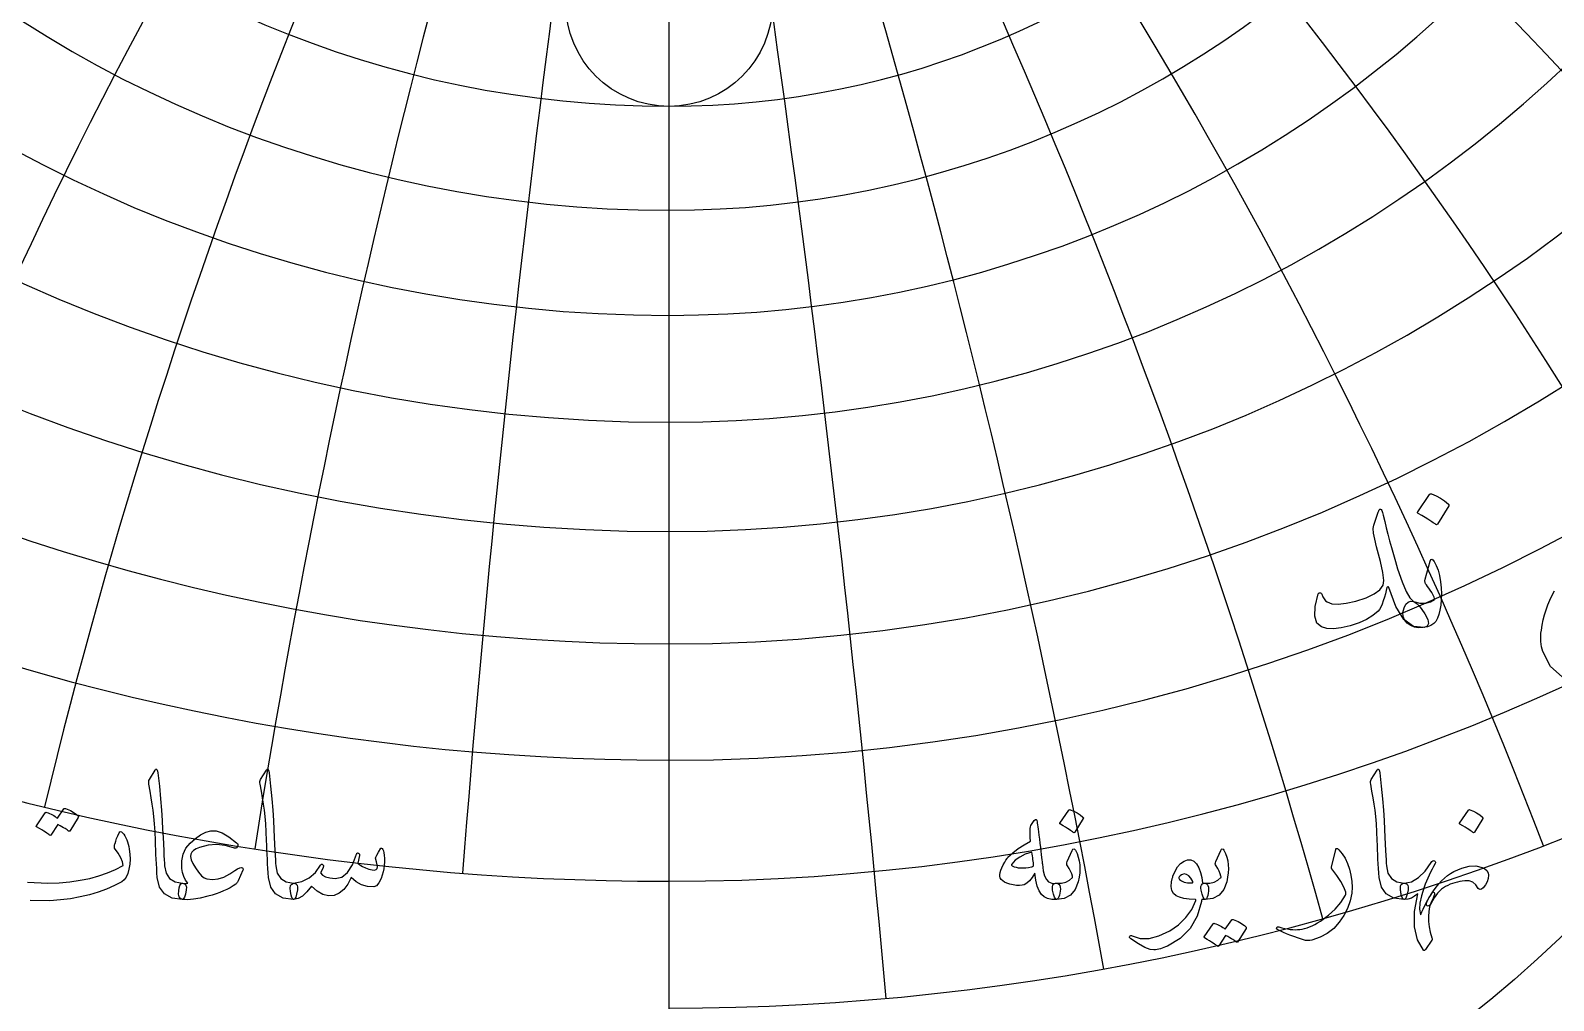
# Model space of a CAD drawing. Header units: millimetres. Extents: x -68 to 68, y -68 to 70.
# Drawn here: x -14.19 to 19.66, y -22.18 to -0.61 of the extents above; entities that cross this region are included whole.
import ezdxf

# ---------------------------------------------------------------- set-up
doc = ezdxf.new("R2010")
doc.units = ezdxf.units.MM
for name, color, linetype in [('CUT_INNER', 6, 'Continuous'), ('CUT_OUTER', 1, 'Continuous'), ('ENGRAVE', 7, 'Continuous'), ('ENGRAVE_FINE', 8, 'Continuous'), ('TEXT', 5, 'Continuous')]:
    doc.layers.add(name, color=color, linetype=linetype)

msp = doc.modelspace()

# ---------------------------------------------------------------- linework, layer by layer
at = {"layer": 'CUT_INNER'}
msp.add_circle((0, 0), 2.3, dxfattribs=at)
at = {"layer": 'CUT_OUTER'}
msp.add_arc((-0.0002, -0.0002), 68.4749, 142.031029, 87.802838, dxfattribs=at)
at = {"layer": 'ENGRAVE'}
msp.add_lwpolyline([(0, -67), (0, 67)], dxfattribs=at)
msp.add_lwpolyline([(0, -67), (0, 67)], dxfattribs=at)
for radius in [67, 43.8575, 28.7086]:
    msp.add_circle((0, 0), radius, dxfattribs=at)
for centre, radius, start, end in [((0, 27.8915), 39.6431, 104.6529, 270), ((0, 25.3496), 42.185, 270, 75.09887), ((0, 25.5212), 34.8434, 90, 270), ((0, 23.0572), 37.3074, 270, 90), ((0, 30.8566), 45.1068, 147.33942, 270), ((0, 23.6066), 30.5529, 90, 270), ((0, 21.204), 32.9555, 270, 90), ((0, 28.2184), 47.745, 270, 31.63039), ((0, 22.0495), 26.6591, 90, 270), ((0, 19.6932), 29.0154, 270, 90), ((0, 34.6199), 51.4552, 169.60534, 270), ((0, 20.7795), 23.078, 90, 270), ((0, 18.4556), 25.4019, 270, 90), ((0, 31.8643), 54.2108, 270, 8.90601), ((0, 17.4399), 22.0495, 270, 90), ((0, 16.6083), 18.9068, 270, 90), ((0, 39.4895), 59.0161, 186.817711, 270), ((22.9781, 39.7993), 63.5253, 264.257556, 313.498597)]:
    msp.add_arc(centre, radius, start, end, dxfattribs=at)
at = {"layer": 'ENGRAVE_FINE'}
for centre, radius, start, end in [((11.5572, -48.7087), 66.5551, 100, 139.029506), ((11.5572, -48.7087), 66.5551, 100, 139.029506), ((23.8561, -48.7087), 69.7505, 110, 145.370006), ((23.8561, -48.7087), 69.7505, 110, 145.370006), ((37.8418, -48.7087), 75.6837, 120, 151.168123), ((37.8418, -48.7087), 75.6837, 120, 151.168123), ((54.9979, -48.7087), 85.5616, 130, 156.542484), ((54.9979, -48.7087), 85.5616, 130, 156.542484), ((78.1123, -48.7087), 101.9683, 140, 161.590472), ((78.1123, -48.7087), 101.9683, 140, 161.590472), ((113.5255, -48.7087), 131.088, 150, 166.393686), ((113.5255, -48.7087), 131.088, 150, 166.393686), ((180.0806, -48.7087), 191.6378, 160, 171.022308), ((180.0806, -48.7087), 191.6378, 160, 171.022308), ((371.7184, -48.7087), 377.4528, 170, 175.538632), ((371.7184, -48.7087), 377.4528, 170, 175.538632), ((-423.1617, -60.3647), 429.6896, 5.104849, 10), ((-205.0025, -60.3647), 218.1591, 10.267692, 20), ((-129.2367, -60.3647), 149.2296, 15.548702, 30), ((-88.9225, -60.3647), 116.0801, 21.012524, 40), ((-62.6093, -60.3647), 97.4027, 26.730809, 50), ((-43.0789, -60.3647), 86.1578, 32.785093, 60), ((-27.1576, -60.3647), 79.4034, 39.270113, 70), ((-13.1566, -60.3647), 75.7659, 46.297545, 80), ((-13.1566, -60.3647), 75.7659, 46.297545, 80), ((-27.1576, -60.3647), 79.4034, 39.270113, 70), ((-43.0789, -60.3647), 86.1578, 32.785093, 60), ((-62.6093, -60.3647), 97.4027, 26.730809, 50), ((-88.9225, -60.3647), 116.0801, 21.012524, 40), ((-129.2367, -60.3647), 149.2296, 15.548702, 30), ((-205.0025, -60.3647), 218.1591, 10.267692, 20), ((-423.1617, -60.3647), 429.6896, 5.104849, 10), ((0, 51.5576), 83.4219, 270, 323.403035), ((0, 67.5985), 96.0799, 225.796451, 270)]:
    msp.add_arc(centre, radius, start, end, dxfattribs=at)
at = {"layer": 'TEXT'}
for points in [[(16.9019, -10.9282), (16.9085, -10.9216), (16.9178, -10.9176), (16.9298, -10.9163), (16.9444, -10.9176), (17.0479, -10.9595), (17.1454, -11.0107), (17.2368, -11.0713), (17.3223, -11.1411), (17.3307, -11.1518), (17.3343, -11.1624), (17.3333, -11.1731), (17.3277, -11.1837), (17.0775, -11.5882), (17.0682, -11.5979), (17.0562, -11.6002), (17.0416, -11.5952), (17.0243, -11.5829), (17.0093, -11.5723), (16.9857, -11.5563), (16.9534, -11.535), (16.9125, -11.5084), (16.8623, -11.4765), (16.8021, -11.4392), (16.7319, -11.3966), (16.6517, -11.3487), (16.641, -11.3407), (16.6357, -11.3328), (16.6357, -11.3248), (16.641, -11.3168)], [(15.8746, -11.386), (15.9052, -11.5255), (15.9385, -11.6674), (15.9744, -11.8116), (16.013, -11.9582), (16.0542, -12.1077), (16.0981, -12.2609), (16.1447, -12.4177), (16.194, -12.5782), (16.2934, -12.867), (16.3842, -13.0839), (16.4664, -13.2289), (16.5399, -13.3021), (16.6041, -13.3457), (16.669, -13.4072), (16.7345, -13.4867), (16.8007, -13.5842), (16.8633, -13.705), (16.8806, -13.7958), (16.8526, -13.8567), (16.7794, -13.8876), (16.5429, -13.8636), (16.3337, -13.7066), (16.1517, -13.4166), (15.997, -12.9934), (15.9937, -12.9864), (15.989, -12.9814), (15.983, -12.9784), (15.9757, -12.9774), (15.9704, -12.9784), (15.9651, -12.9814), (15.9598, -12.9864), (15.9544, -12.9934), (15.9395, -13.0619), (15.9212, -13.1345), (15.8995, -13.211), (15.8746, -13.2915), (15.8473, -13.3677), (15.8187, -13.4312), (15.7888, -13.4821), (15.7575, -13.5203), (15.6451, -13.6185), (15.5047, -13.7053), (15.3364, -13.7808), (15.1401, -13.845), (14.9405, -13.8926), (14.7675, -13.9129), (14.6211, -13.9059), (14.5014, -13.8716), (14.3989, -13.7858), (14.3523, -13.6348), (14.3617, -13.4185), (14.4269, -13.1371), (14.4332, -13.1278), (14.4415, -13.1211), (14.4518, -13.1172), (14.4641, -13.1158), (14.4787, -13.1175), (14.4907, -13.1225), (14.5, -13.1308), (14.5067, -13.1424), (14.532, -13.2013), (14.5599, -13.2502), (14.5905, -13.2891), (14.6238, -13.3181), (14.7276, -13.3567), (14.8686, -13.366), (15.0469, -13.346), (15.2625, -13.2968), (15.4924, -13.2229), (15.671, -13.1398), (15.7984, -13.0473), (15.8746, -12.9455), (15.8872, -12.8424), (15.8666, -12.6661), (15.8127, -12.4166), (15.7256, -12.0939), (15.6836, -11.9239), (15.659, -11.7865), (15.6517, -11.6817), (15.6617, -11.6095), (15.7628, -11.3221), (15.7738, -11.2918), (15.7854, -11.2702), (15.7978, -11.2572), (15.8107, -11.2529), (15.8267, -11.2612), (15.8427, -11.2862), (15.8586, -11.3278), (15.8746, -11.386)], [(16.9498, -13.1052), (16.9185, -13.053), (16.8885, -13.008), (16.8599, -12.9705), (16.8327, -12.9402), (16.813, -12.9142), (16.8021, -12.8843), (16.7997, -12.8504), (16.806, -12.8124), (16.9178, -12.4079), (16.9335, -12.3727), (16.9537, -12.3627), (16.9787, -12.378), (17.0083, -12.4186), (17.0529, -12.5047), (17.0908, -12.6089), (17.1221, -12.7309), (17.1467, -12.871), (17.161, -13.0054), (17.1667, -13.1371), (17.1637, -13.2662), (17.152, -13.3926), (17.1331, -13.5027), (17.1081, -13.5989), (17.0772, -13.681), (17.0402, -13.7492), (16.9947, -13.7998), (16.9325, -13.8397), (16.8536, -13.869), (16.7581, -13.8876), (16.6603, -13.8913), (16.5692, -13.8756), (16.4847, -13.8407), (16.4069, -13.7865), (16.3466, -13.7176), (16.315, -13.6388), (16.312, -13.55), (16.3377, -13.4511), (16.3786, -13.3703), (16.4268, -13.3194), (16.4824, -13.2985), (16.5452, -13.3074), (16.6903, -13.3424), (16.8167, -13.346), (16.9245, -13.3184), (17.0136, -13.2595), (17.0156, -13.2439), (17.0056, -13.213), (16.9837, -13.1667), (16.9498, -13.1052)], [(-11.4216, -17.0572), (-11.4139, -17.0452), (-11.4066, -17.0372), (-11.3999, -17.0332), (-11.3936, -17.0332), (-11.3842, -17.0385), (-11.3757, -17.0542), (-11.3682, -17.0804), (-11.3617, -17.1171), (-11.3288, -17.4152), (-11.3018, -17.6909), (-11.2809, -17.9442), (-11.2659, -18.1749), (-11.2563, -18.3723), (-11.2474, -18.5492), (-11.2393, -18.7056), (-11.232, -18.8416), (-11.2256, -18.9571), (-11.2205, -19.0522), (-11.2166, -19.1268), (-11.214, -19.1809), (-11.1786, -19.3431), (-11.1002, -19.4623), (-10.979, -19.5387), (-10.8148, -19.5721), (-10.7692, -19.5841), (-10.74, -19.612), (-10.7272, -19.6559), (-10.731, -19.7158), (-10.7497, -19.8101), (-10.7699, -19.8775), (-10.7916, -19.9179), (-10.8148, -19.9314), (-11.0459, -19.901), (-11.216, -19.8096), (-11.3253, -19.6574), (-11.3737, -19.4444), (-11.3813, -19.3425), (-11.3882, -19.2403), (-11.3943, -19.1379), (-11.3996, -19.0352), (-11.4045, -18.9323), (-11.4091, -18.8291), (-11.4135, -18.7257), (-11.4176, -18.622), (-11.4251, -18.4243), (-11.4356, -18.2463), (-11.449, -18.088), (-11.4655, -17.9494), (-11.485, -17.8163), (-11.5074, -17.6745), (-11.5329, -17.5239), (-11.5613, -17.3646), (-11.5651, -17.3359), (-11.5643, -17.3097), (-11.5591, -17.286), (-11.5493, -17.2648)], [(-8.9506, -17.0572), (-8.9429, -17.0452), (-8.9356, -17.0372), (-8.9289, -17.0332), (-8.9226, -17.0332), (-8.9132, -17.0385), (-8.9047, -17.0542), (-8.8972, -17.0804), (-8.8907, -17.1171), (-8.8578, -17.4152), (-8.8308, -17.6909), (-8.8099, -17.9442), (-8.7949, -18.1749), (-8.7853, -18.3723), (-8.7764, -18.5492), (-8.7683, -18.7056), (-8.761, -18.8416), (-8.7546, -18.9571), (-8.7495, -19.0522), (-8.7456, -19.1268), (-8.743, -19.1809), (-8.7076, -19.3431), (-8.6292, -19.4623), (-8.508, -19.5387), (-8.3438, -19.5721), (-8.2982, -19.5841), (-8.269, -19.612), (-8.2562, -19.6559), (-8.26, -19.7158), (-8.2787, -19.8101), (-8.2989, -19.8775), (-8.3206, -19.9179), (-8.3438, -19.9314), (-8.5748, -19.901), (-8.745, -19.8096), (-8.8543, -19.6574), (-8.9027, -19.4444), (-8.9103, -19.3425), (-8.9172, -19.2403), (-8.9233, -19.1379), (-8.9286, -19.0352), (-8.9335, -18.9323), (-8.9381, -18.8291), (-8.9425, -18.7257), (-8.9466, -18.622), (-8.9541, -18.4243), (-8.9646, -18.2463), (-8.978, -18.088), (-8.9945, -17.9494), (-9.014, -17.8163), (-9.0364, -17.6745), (-9.0619, -17.5239), (-9.0903, -17.3646), (-9.094, -17.3359), (-9.0933, -17.3097), (-9.0881, -17.286), (-9.0783, -17.2648)], [(15.7349, -17.0572), (15.7426, -17.0452), (15.7498, -17.0372), (15.7566, -17.0332), (15.7628, -17.0332), (15.7723, -17.0385), (15.7808, -17.0542), (15.7883, -17.0804), (15.7948, -17.1171), (15.8277, -17.4152), (15.8546, -17.6909), (15.8756, -17.9442), (15.8906, -18.1749), (15.9002, -18.3723), (15.909, -18.5492), (15.9171, -18.7056), (15.9245, -18.8416), (15.9309, -18.9571), (15.936, -19.0522), (15.9398, -19.1268), (15.9425, -19.1809), (15.9779, -19.3431), (16.0562, -19.4623), (16.1775, -19.5387), (16.3417, -19.5721), (16.3873, -19.5841), (16.4165, -19.612), (16.4292, -19.6559), (16.4255, -19.7158), (16.4068, -19.8101), (16.3866, -19.8775), (16.3649, -19.9179), (16.3417, -19.9314), (16.1106, -19.901), (15.9405, -19.8096), (15.8312, -19.6574), (15.7828, -19.4444), (15.7752, -19.3425), (15.7683, -19.2403), (15.7622, -19.1379), (15.7568, -19.0352), (15.752, -18.9323), (15.7474, -18.8291), (15.743, -18.7257), (15.7389, -18.622), (15.7314, -18.4243), (15.7209, -18.2463), (15.7074, -18.088), (15.691, -17.9494), (15.6715, -17.8163), (15.6491, -17.6745), (15.6236, -17.5239), (15.5952, -17.3646), (15.5914, -17.3359), (15.5922, -17.3097), (15.5974, -17.286), (15.6071, -17.2648)], [(-13.4495, -17.9155), (-13.4445, -17.9105), (-13.4375, -17.9075), (-13.4285, -17.9065), (-13.4176, -17.9075), (-13.3783, -17.9222), (-13.3402, -17.9384), (-13.3034, -17.9561), (-13.2679, -17.9753), (-13.2333, -17.9963), (-13.1995, -18.0193), (-13.1664, -18.0442), (-13.1341, -18.0711), (-13.1279, -18.0794), (-13.1252, -18.0881), (-13.1259, -18.0973), (-13.1301, -18.1071), (-13.3218, -18.4105), (-13.327, -18.4145), (-13.3347, -18.4145), (-13.345, -18.4105), (-13.3577, -18.4025), (-13.3664, -18.3951), (-13.3806, -18.385), (-13.4003, -18.3722), (-13.4255, -18.3566), (-13.4565, -18.338), (-13.4934, -18.3162), (-13.5363, -18.2911), (-13.5852, -18.2628), (-13.7369, -18.4983), (-13.7439, -18.5055), (-13.7529, -18.5073), (-13.7639, -18.5035), (-13.7768, -18.4943), (-13.7881, -18.4863), (-13.8058, -18.4743), (-13.83, -18.4584), (-13.8607, -18.4384), (-13.8983, -18.4145), (-13.9435, -18.3865), (-13.9961, -18.3546), (-14.0563, -18.3186), (-14.0625, -18.3127), (-14.0653, -18.3067), (-14.0645, -18.3007), (-14.0603, -18.2947), (-13.8647, -18.0033), (-13.8597, -17.9983), (-13.8527, -17.9953), (-13.8437, -17.9943), (-13.8327, -17.9953), (-13.7993, -18.0062), (-13.7669, -18.0188), (-13.7354, -18.0331), (-13.705, -18.0492), (-13.6755, -18.0668), (-13.6471, -18.0856), (-13.6197, -18.1057), (-13.5932, -18.127)], [(8.8847, -17.9434), (8.8897, -17.9384), (8.8967, -17.9354), (8.9057, -17.9344), (8.9167, -17.9354), (8.9942, -17.9669), (9.0673, -18.0053), (9.136, -18.0507), (9.2001, -18.1031), (9.2063, -18.1111), (9.2091, -18.1191), (9.2083, -18.127), (9.2041, -18.135), (9.0165, -18.4384), (9.0095, -18.4456), (9.0005, -18.4474), (8.9895, -18.4436), (8.9765, -18.4344), (8.9653, -18.4264), (8.9476, -18.4145), (8.9234, -18.3985), (8.8927, -18.3785), (8.855, -18.3546), (8.8099, -18.3266), (8.7572, -18.2947), (8.6971, -18.2588), (8.6891, -18.2528), (8.6851, -18.2468), (8.6851, -18.2408), (8.6891, -18.2348)], [(17.7668, -17.9434), (17.7718, -17.9384), (17.7788, -17.9354), (17.7877, -17.9344), (17.7987, -17.9354), (17.8763, -17.9669), (17.9494, -18.0053), (18.018, -18.0507), (18.0821, -18.1031), (18.0884, -18.1111), (18.0911, -18.1191), (18.0904, -18.127), (18.0861, -18.135), (17.8985, -18.4384), (17.8915, -18.4456), (17.8825, -18.4474), (17.8716, -18.4436), (17.8586, -18.4344), (17.8474, -18.4264), (17.8296, -18.4145), (17.8054, -18.3985), (17.7748, -18.3785), (17.7371, -18.3546), (17.6919, -18.3266), (17.6393, -18.2947), (17.5792, -18.2588), (17.5712, -18.2528), (17.5672, -18.2468), (17.5672, -18.2408), (17.5712, -18.2348)], [(8.1183, -18.1789), (8.1417, -18.154), (8.1602, -18.151), (8.1737, -18.17), (8.1821, -18.2109), (8.1849, -18.2356), (8.1891, -18.2697), (8.1949, -18.3134), (8.2021, -18.3666), (8.2106, -18.4297), (8.2201, -18.5033), (8.2305, -18.5874), (8.242, -18.6819), (8.2534, -18.7749), (8.2635, -18.8581), (8.2723, -18.9315), (8.2799, -18.9953), (8.2863, -19.049), (8.2914, -19.0926), (8.2953, -19.1259), (8.2979, -19.149), (8.3184, -19.2944), (8.3478, -19.4075), (8.3862, -19.488), (8.4336, -19.5362), (8.4671, -19.5549), (8.5075, -19.5671), (8.5549, -19.5729), (8.6093, -19.5721), (8.6415, -19.5774), (8.6662, -19.5931), (8.6834, -19.6193), (8.6931, -19.6559), (8.6966, -19.7001), (8.6951, -19.7448), (8.6886, -19.7899), (8.6771, -19.8356), (8.6624, -19.8745), (8.6462, -19.9034), (8.6285, -19.9224), (8.6093, -19.9314), (8.5047, -19.9304), (8.4147, -19.9114), (8.3391, -19.8745), (8.2779, -19.8196), (8.2265, -19.739), (8.1841, -19.633), (8.1507, -19.5015), (8.1263, -19.3446), (8.0699, -19.4401), (8.0125, -19.5152), (7.9541, -19.5699), (7.8947, -19.6041), (7.8466, -19.6163), (7.7899, -19.621), (7.7248, -19.6183), (7.6512, -19.608), (7.5736, -19.5906), (7.5085, -19.5701), (7.4559, -19.5467), (7.4157, -19.5202), (7.3833, -19.4875), (7.3618, -19.4534), (7.3513, -19.4177), (7.3518, -19.3805), (7.361, -19.3341), (7.3768, -19.2827), (7.399, -19.2263), (7.4277, -19.1649), (7.4596, -19.1033), (7.4875, -19.0542), (7.5115, -19.0175), (7.5315, -18.9933), (7.6422, -18.8945), (7.763, -18.8017), (7.8937, -18.7148), (8.0344, -18.634), (8.0292, -18.5574), (8.0255, -18.4913), (8.0232, -18.4357), (8.0225, -18.3905), (8.0247, -18.3526), (8.0314, -18.3186), (8.0427, -18.2887), (8.0584, -18.2628)], [(-9.4695, -19.2807), (-9.5773, -19.5202), (-9.591, -19.5439), (-9.6043, -19.5631), (-9.617, -19.5779), (-9.6292, -19.5881), (-9.6913, -19.6306), (-9.758, -19.6704), (-9.8291, -19.7075), (-9.9047, -19.7418), (-9.9845, -19.7738), (-10.0683, -19.8041), (-10.1561, -19.8327), (-10.248, -19.8595), (-10.4196, -19.9015), (-10.5713, -19.9274), (-10.703, -19.9374), (-10.8148, -19.9314), (-10.8575, -19.9119), (-10.8857, -19.8735), (-10.8994, -19.8161), (-10.8986, -19.7398), (-10.8884, -19.6709), (-10.8737, -19.62), (-10.8545, -19.5871), (-10.8308, -19.5721), (-10.8268, -19.5721), (-10.8228, -19.5721), (-10.8188, -19.5721), (-10.8148, -19.5721), (-10.7851, -19.5751), (-10.7559, -19.5761), (-10.7272, -19.5751), (-10.6991, -19.5721), (-10.7475, -19.5005), (-10.7849, -19.4214), (-10.8113, -19.3348), (-10.8268, -19.2408), (-10.829, -19.0724), (-10.7998, -18.9224), (-10.7392, -18.7909), (-10.6472, -18.6779), (-10.5286, -18.5724), (-10.4126, -18.4913), (-10.2991, -18.4347), (-10.1881, -18.4025), (-10.0683, -18.4027), (-9.9326, -18.4474), (-9.7809, -18.5365), (-9.6132, -18.6699), (-9.5943, -18.6906), (-9.5853, -18.7129), (-9.5863, -18.7366), (-9.5973, -18.7618), (-9.613, -18.7812), (-9.6322, -18.7917), (-9.6549, -18.7932), (-9.6811, -18.7857), (-9.869, -18.7313), (-10.0573, -18.7119), (-10.2462, -18.7273), (-10.4356, -18.7777), (-10.5107, -18.8094), (-10.5683, -18.8446), (-10.6085, -18.8833), (-10.6312, -18.9254), (-10.6367, -18.9788), (-10.6212, -19.0472), (-10.5848, -19.1305), (-10.5274, -19.2288), (-10.4575, -19.3281), (-10.3917, -19.4025), (-10.3298, -19.4519), (-10.2719, -19.4763), (-10.1459, -19.4888), (-10.0194, -19.4743), (-9.8924, -19.4329), (-9.7649, -19.3645), (-9.6492, -19.2847), (-9.5893, -19.2468), (-9.5414, -19.2248), (-9.5055, -19.2188), (-9.4815, -19.2288), (-9.4718, -19.241), (-9.4665, -19.2538), (-9.4658, -19.267), (-9.4695, -19.2807)], [(-6.4077, -18.7937), (-6.399, -18.7877), (-6.3888, -18.7897), (-6.377, -18.7997), (-6.3638, -18.8176), (-6.3496, -18.8481), (-6.3389, -18.8915), (-6.3316, -18.9479), (-6.3279, -19.0172), (-6.3266, -19.0961), (-6.3309, -19.1729), (-6.3406, -19.2478), (-6.3558, -19.3206), (-6.4002, -19.4623), (-6.4496, -19.5641), (-6.504, -19.626), (-6.5634, -19.648), (-6.7039, -19.6397), (-6.8339, -19.6031), (-6.9534, -19.5379), (-7.0624, -19.4444), (-7.1372, -19.5918), (-7.2261, -19.7068), (-7.3289, -19.7894), (-7.4456, -19.8396), (-7.5681, -19.8506), (-7.6921, -19.8196), (-7.8176, -19.7468), (-7.9446, -19.632), (-8.0474, -19.763), (-8.1482, -19.8565), (-8.247, -19.9127), (-8.3438, -19.9314), (-8.3633, -19.9204), (-8.3817, -19.8875), (-8.3992, -19.8326), (-8.4157, -19.7557), (-8.4217, -19.6799), (-8.4117, -19.624), (-8.3857, -19.5881), (-8.3438, -19.5721), (-8.1597, -19.5305), (-7.9985, -19.4494), (-7.8603, -19.3289), (-7.745, -19.1689), (-7.7388, -19.1602), (-7.732, -19.154), (-7.7248, -19.1502), (-7.7171, -19.149), (-7.7076, -19.15), (-7.6991, -19.153), (-7.6916, -19.158), (-7.6851, -19.1649), (-7.6814, -19.1864), (-7.6901, -19.2228), (-7.7113, -19.2742), (-7.745, -19.3406), (-7.7009, -19.3917), (-7.6322, -19.4294), (-7.5392, -19.4536), (-7.4217, -19.4643), (-7.2752, -19.4336), (-7.1472, -19.3336), (-7.0377, -19.1642), (-6.9466, -18.9254), (-6.9421, -18.9132), (-6.9367, -18.9045), (-6.9302, -18.8992), (-6.9227, -18.8975), (-6.9115, -18.8985), (-6.9017, -18.9015), (-6.8935, -18.9065), (-6.8868, -18.9134), (-6.8818, -18.9234), (-6.8788, -18.9334), (-6.8778, -18.9434), (-6.8788, -18.9534), (-6.9187, -19.121), (-6.872, -19.1624), (-6.8159, -19.1989), (-6.7503, -19.2303), (-6.6752, -19.2568), (-6.6021, -19.274), (-6.5464, -19.2777), (-6.5083, -19.268), (-6.4876, -19.2448), (-6.4808, -19.2094), (-6.4846, -19.159), (-6.4988, -19.0936), (-6.5235, -19.0132), (-6.5192, -18.9905), (-6.4985, -18.9464), (-6.4614, -18.8808), (-6.4077, -18.7937)], [(8.0624, -18.8775), (7.9177, -18.9272), (7.7949, -18.9883), (7.6941, -19.0609), (7.6153, -19.145), (7.61, -19.1565), (7.6103, -19.1669), (7.616, -19.1764), (7.6273, -19.1849), (7.6689, -19.2027), (7.7141, -19.2163), (7.7627, -19.2257), (7.8149, -19.2308), (7.8705, -19.2317), (7.9296, -19.2283), (7.9923, -19.2207), (8.0584, -19.2089), (8.0686, -19.2056), (8.0793, -19.1999), (8.0906, -19.1916), (8.1023, -19.1809), (8.0999, -19.1482), (8.0968, -19.114), (8.0929, -19.0784), (8.0883, -19.0412), (8.083, -19.0025), (8.0768, -18.9623), (8.07, -18.9207), (8.0624, -18.8775)], [(8.8488, -19.0891), (8.9606, -18.8416), (8.977, -18.8144), (8.9945, -18.8047), (9.013, -18.8124), (9.0324, -18.8376), (9.0683, -18.9131), (9.0963, -18.9918), (9.1163, -19.0737), (9.1282, -19.159), (9.132, -19.2479), (9.1272, -19.3411), (9.114, -19.4385), (9.0923, -19.5402), (9.0262, -19.7113), (8.9236, -19.8336), (8.7847, -19.9069), (8.6093, -19.9314), (8.5891, -19.9187), (8.5684, -19.8805), (8.5471, -19.8169), (8.5254, -19.7278), (8.5192, -19.6801), (8.5205, -19.641), (8.5292, -19.6103), (8.5454, -19.5881), (8.5584, -19.5796), (8.5733, -19.5741), (8.5903, -19.5716), (8.6093, -19.5721), (8.7198, -19.5686), (8.8159, -19.5462), (8.8974, -19.5048), (8.9646, -19.4444), (8.9676, -19.4396), (8.9685, -19.4334), (8.9676, -19.4257), (8.9646, -19.4164), (8.9488, -19.36), (8.9256, -19.3027), (8.8949, -19.2443), (8.8568, -19.1849), (8.8443, -19.1624), (8.8388, -19.139), (8.8403, -19.1145), (8.8488, -19.0891)], [(12.1501, -19.0891), (12.2619, -18.8416), (12.2784, -18.8144), (12.2958, -18.8047), (12.3143, -18.8124), (12.3338, -18.8376), (12.3697, -18.9131), (12.3976, -18.9918), (12.4176, -19.0737), (12.4296, -19.159), (12.4333, -19.2479), (12.4286, -19.3411), (12.4153, -19.4385), (12.3936, -19.5402), (12.3275, -19.7113), (12.225, -19.8336), (12.086, -19.9069), (11.9106, -19.9314), (11.8904, -19.9187), (11.8697, -19.8805), (11.8485, -19.8169), (11.8268, -19.7278), (11.8205, -19.6801), (11.8218, -19.641), (11.8305, -19.6103), (11.8467, -19.5881), (11.8597, -19.5796), (11.8747, -19.5741), (11.8916, -19.5716), (11.9106, -19.5721), (12.0211, -19.5686), (12.1172, -19.5462), (12.1988, -19.5048), (12.2659, -19.4444), (12.2689, -19.4396), (12.2699, -19.4334), (12.2689, -19.4257), (12.2659, -19.4164), (12.2502, -19.36), (12.227, -19.3027), (12.1963, -19.2443), (12.1581, -19.1849), (12.1456, -19.1624), (12.1401, -19.139), (12.1416, -19.1145), (12.1501, -19.0891)], [(14.8167, -18.8176), (14.819, -18.8104), (14.8217, -18.8047), (14.825, -18.8004), (14.8287, -18.7977), (14.8399, -18.7967), (14.8537, -18.8017), (14.8699, -18.8127), (14.8886, -18.8296), (14.9614, -18.9162), (15.0243, -19.0162), (15.0772, -19.1298), (15.1201, -19.2568), (15.1536, -19.3935), (15.174, -19.5282), (15.1815, -19.6609), (15.176, -19.7917), (15.1406, -19.9638), (15.0822, -20.129), (15.0009, -20.2872), (14.8966, -20.4384), (14.7718, -20.5753), (14.6291, -20.6869), (14.4684, -20.7729), (14.2898, -20.8336), (14.2419, -20.8438), (14.194, -20.8465), (14.1461, -20.8418), (14.0982, -20.8296), (13.9878, -20.791), (13.8881, -20.7552), (13.7992, -20.7222), (13.7209, -20.6919), (13.6537, -20.6643), (13.5977, -20.6395), (13.5529, -20.6174), (13.5194, -20.598), (13.5124, -20.5921), (13.5074, -20.5861), (13.5044, -20.5801), (13.5034, -20.5741), (13.5041, -20.5664), (13.5064, -20.5591), (13.5101, -20.5524), (13.5154, -20.5461), (13.5221, -20.5414), (13.5303, -20.5392), (13.5401, -20.5394), (13.5513, -20.5422), (13.6197, -20.5605), (13.685, -20.5756), (13.7474, -20.5874), (13.8068, -20.596), (13.8637, -20.6014), (13.9185, -20.6035), (13.9714, -20.6024), (14.0223, -20.598), (14.0731, -20.5899), (14.1256, -20.5776), (14.1799, -20.561), (14.2359, -20.5402), (14.2937, -20.5148), (14.3532, -20.4848), (14.4144, -20.45), (14.4774, -20.4104), (14.6543, -20.2832), (14.8058, -20.145), (14.9318, -19.9958), (15.0323, -19.8356), (15.0388, -19.8226), (15.0423, -19.8076), (15.0428, -19.7907), (15.0403, -19.7717), (14.9984, -19.6597), (14.9325, -19.5352), (14.8427, -19.3982), (14.7289, -19.2488), (14.7239, -19.2393), (14.7209, -19.2308), (14.7199, -19.2233), (14.7209, -19.2168)], [(11.8308, -19.9753), (11.7372, -20.3039), (11.5803, -20.5791), (11.36, -20.8009), (11.0763, -20.9693), (11.0366, -20.9864), (10.9974, -21.0017), (10.9588, -21.0153), (10.9206, -21.0272), (10.8832, -21.037), (10.8468, -21.0446), (10.8113, -21.05), (10.7769, -21.0531), (10.6911, -21.0409), (10.5773, -20.9962), (10.4356, -20.9191), (10.2659, -20.8096), (10.2477, -20.7939), (10.237, -20.7787), (10.2337, -20.764), (10.238, -20.7497), (10.2475, -20.7388), (10.2599, -20.7338), (10.2754, -20.7348), (10.2939, -20.7418), (10.4703, -20.7989), (10.6681, -20.7986), (10.8874, -20.741), (11.1282, -20.626), (11.3248, -20.4925), (11.4875, -20.3356), (11.6162, -20.1552), (11.711, -19.9514), (11.7103, -19.9441), (11.708, -19.9384), (11.7043, -19.9341), (11.699, -19.9314), (11.5616, -19.9234), (11.4445, -19.9074), (11.348, -19.8835), (11.2719, -19.8516), (11.213, -19.8022), (11.1761, -19.7338), (11.1611, -19.6465), (11.1681, -19.5402), (11.1704, -19.5261), (11.1731, -19.5117), (11.1763, -19.4971), (11.1801, -19.4823), (11.1843, -19.467), (11.1891, -19.4509), (11.1943, -19.434), (11.2, -19.4164), (11.2469, -19.3024), (11.3038, -19.2079), (11.3707, -19.1328), (11.4475, -19.0771), (11.5261, -19.0467), (11.5982, -19.0472), (11.6639, -19.0786), (11.723, -19.141), (11.7746, -19.2278), (11.8138, -19.3286), (11.8405, -19.4434), (11.8547, -19.5721), (11.8626, -19.572), (11.8702, -19.5716), (11.8775, -19.571), (11.8847, -19.5701), (11.8918, -19.5692), (11.8991, -19.5686), (11.9067, -19.5683), (11.9146, -19.5681), (11.9415, -19.5739), (11.9625, -19.5911), (11.9775, -19.6198), (11.9865, -19.6599), (11.9902, -19.7041), (11.9894, -19.7488), (11.9842, -19.7939), (11.9745, -19.8396), (11.9618, -19.8797), (11.9475, -19.9084), (11.9318, -19.9257), (11.9146, -19.9314), (11.8388, -19.9314), (11.8383, -19.9386), (11.8368, -19.9484), (11.8343, -19.9606), (11.8308, -19.9753)], [(16.9804, -19.8995), (16.9365, -19.9938), (16.9045, -20.0931), (16.8846, -20.1974), (16.8766, -20.3066), (16.8801, -20.4204), (16.8945, -20.5382), (16.92, -20.6599), (16.9564, -20.7857), (16.9609, -20.8024), (16.9624, -20.8166), (16.9609, -20.8283), (16.9564, -20.8376), (16.8127, -21.0411), (16.7995, -21.0559), (16.7878, -21.0641), (16.7775, -21.0659), (16.7688, -21.0611), (16.6321, -20.8268), (16.5652, -20.5392), (16.5682, -20.1981), (16.641, -19.8036), (16.5714, -19.8595), (16.4983, -19.8995), (16.4217, -19.9234), (16.3417, -19.9314), (16.3244, -19.9262), (16.3087, -19.9104), (16.2945, -19.8842), (16.2818, -19.8476), (16.2745, -19.8255), (16.2688, -19.8032), (16.2646, -19.7806), (16.2618, -19.7577), (16.2598, -19.7349), (16.2578, -19.7123), (16.2558, -19.69), (16.2538, -19.6679), (16.2563, -19.6275), (16.2718, -19.5981), (16.3002, -19.5796), (16.3417, -19.5721), (16.5046, -19.5357), (16.658, -19.4464), (16.802, -19.3042), (16.9365, -19.1091), (16.9547, -19.0844), (16.9734, -19.0701), (16.9926, -19.0664), (17.0123, -19.0731), (17.0268, -19.0859), (17.0343, -19.1001), (17.0348, -19.1158), (17.0283, -19.133), (16.993, -19.1954), (16.9589, -19.2588), (16.9261, -19.3231), (16.8945, -19.3885), (16.8642, -19.4549), (16.8352, -19.5222), (16.8073, -19.5906), (16.7808, -19.6599), (16.7219, -19.8488), (16.689, -20.0122), (16.682, -20.1502), (16.7009, -20.2627), (16.7027, -20.2662), (16.7039, -20.2687), (16.7047, -20.2702), (16.7049, -20.2707), (16.7052, -20.2702), (16.7059, -20.2687), (16.7072, -20.2662), (16.7089, -20.2627), (16.7332, -20.2055), (16.7583, -20.1495), (16.7841, -20.0947), (16.8107, -20.0412), (16.8383, -19.9887), (16.8671, -19.9369), (16.8972, -19.8859), (16.9285, -19.8356), (16.9512, -19.8007), (16.9714, -19.7797), (16.9891, -19.7727), (17.0043, -19.7797), (17.0118, -19.7947), (17.0103, -19.8196), (16.9998, -19.8545), (16.9804, -19.8995)], [(17.9863, -19.6839), (17.9347, -19.6031), (17.8676, -19.5482), (17.785, -19.5192), (17.6869, -19.5162), (17.6313, -19.5233), (17.5762, -19.5327), (17.5215, -19.5443), (17.4674, -19.5581), (17.4137, -19.5747), (17.3606, -19.5946), (17.308, -19.6177), (17.2558, -19.644), (17.1665, -19.7039), (17.0822, -19.7877), (17.0028, -19.8955), (16.9285, -20.0272), (16.9073, -20.0569), (16.8876, -20.0741), (16.8693, -20.0788), (16.8526, -20.0711), (16.8386, -20.0556), (16.8327, -20.0372), (16.8347, -20.0157), (16.8446, -19.9913), (16.8599, -19.9591), (16.8736, -19.9304), (16.8858, -19.9052), (16.8965, -19.8835), (16.906, -19.865), (16.9145, -19.8496), (16.922, -19.8371), (16.9285, -19.8276), (16.9871, -19.7393), (17.0472, -19.6579), (17.1089, -19.5836), (17.172, -19.5162), (17.2366, -19.4556), (17.3027, -19.4015), (17.3703, -19.3538), (17.4394, -19.3126), (17.6168, -19.2321), (17.7817, -19.1899), (17.9342, -19.1861), (18.0742, -19.2208), (18.1338, -19.251), (18.1769, -19.2897), (18.2036, -19.3368), (18.2139, -19.3925), (18.2079, -19.4683), (18.1859, -19.5402), (18.148, -19.608), (18.0941, -19.6719), (18.0589, -19.6996), (18.0292, -19.7108), (18.005, -19.7056), (17.9863, -19.6839)], [(11.6392, -19.5282), (11.5972, -19.4551), (11.5513, -19.4035), (11.5014, -19.3733), (11.4475, -19.3645), (11.4154, -19.373), (11.3867, -19.3865), (11.3615, -19.405), (11.3398, -19.4284), (11.3328, -19.4409), (11.3318, -19.4544), (11.3368, -19.4688), (11.3477, -19.4843), (11.3889, -19.5205), (11.4485, -19.5452), (11.5266, -19.5584), (11.6232, -19.5601), (11.6332, -19.5581), (11.6392, -19.5522), (11.6411, -19.5422), (11.6392, -19.5282)], [(12.5054, -20.3825), (12.5104, -20.3775), (12.5174, -20.3745), (12.5264, -20.3735), (12.5373, -20.3745), (12.5766, -20.3892), (12.6147, -20.4054), (12.6515, -20.4231), (12.687, -20.4424), (12.7216, -20.4633), (12.7554, -20.4863), (12.7885, -20.5112), (12.8208, -20.5382), (12.827, -20.5464), (12.8297, -20.5551), (12.829, -20.5644), (12.8248, -20.5741), (12.6331, -20.8775), (12.6279, -20.8815), (12.6202, -20.8815), (12.6099, -20.8775), (12.5972, -20.8695), (12.5885, -20.8621), (12.5743, -20.852), (12.5546, -20.8392), (12.5294, -20.8236), (12.4984, -20.805), (12.4615, -20.7832), (12.4186, -20.7581), (12.3697, -20.7298), (12.218, -20.9653), (12.211, -20.9725), (12.202, -20.9743), (12.191, -20.9705), (12.1781, -20.9613), (12.1668, -20.9533), (12.1491, -20.9414), (12.1249, -20.9254), (12.0942, -20.9054), (12.0566, -20.8815), (12.0114, -20.8535), (11.9588, -20.8216), (11.8986, -20.7857), (11.8924, -20.7797), (11.8896, -20.7737), (11.8904, -20.7677), (11.8946, -20.7617), (12.0902, -20.4703), (12.0952, -20.4653), (12.1022, -20.4623), (12.1112, -20.4613), (12.1222, -20.4623), (12.1556, -20.4732), (12.188, -20.4858), (12.2195, -20.5001), (12.2499, -20.5162), (12.2794, -20.5338), (12.3078, -20.5526), (12.3352, -20.5727), (12.3617, -20.5941)]]:
    msp.add_lwpolyline(points, close=True, dxfattribs=at)
for points in [[(19.8492, -14.9827), (19.5908, -14.7535), (19.4194, -14.4199), (19.4048, -14.3681), (19.3928, -14.3141), (19.3835, -14.2577), (19.3769, -14.199), (19.3735, -14.1383), (19.3742, -14.0759), (19.3789, -14.0119), (19.3875, -13.9461), (19.4061, -13.8299), (19.4301, -13.7153), (19.4594, -13.6023), (19.494, -13.4911), (19.5335, -13.3818), (19.5778, -13.2748), (19.6267, -13.1702), (19.6802, -13.0679)], [(-14.2589, -19.5444), (-13.8048, -19.5681), (-13.5552, -19.5585), (-13.3173, -19.5377), (-13.0911, -19.5056), (-12.8767, -19.4623), (-12.6737, -19.4078), (-12.482, -19.3421), (-12.3014, -19.2651), (-12.1322, -19.1769), (-12.1486, -19.0946), (-12.186, -19.0033), (-12.2444, -18.903), (-12.3238, -18.7937), (-12.3263, -18.7832), (-12.3258, -18.7638), (-12.3223, -18.7353), (-12.3158, -18.6979), (-12.314, -18.6941), (-12.3128, -18.6909), (-12.312, -18.6882), (-12.3118, -18.6859), (-12.2988, -18.635), (-12.2799, -18.5781), (-12.2549, -18.5153), (-12.224, -18.4464), (-12.2102, -18.4254), (-12.193, -18.4184), (-12.1723, -18.4254), (-12.1481, -18.4464), (-12.1481, -18.4464), (-12.1213, -18.4801), (-12.0967, -18.5172), (-12.0744, -18.5579), (-12.0543, -18.6021), (-12.0365, -18.6495), (-12.0209, -18.6999), (-12.0075, -18.7533), (-11.9964, -18.8097), (-11.982, -18.9229), (-11.9785, -19.0352), (-11.986, -19.1465), (-12.0044, -19.2568), (-12.0324, -19.3551), (-12.0683, -19.4344), (-12.1122, -19.4948), (-12.1641, -19.5362), (-12.3288, -19.6233), (-12.5034, -19.7009), (-12.688, -19.769), (-12.8826, -19.8276), (-13.0872, -19.8763), (-13.3018, -19.9144), (-13.5263, -19.9421), (-13.7609, -19.9593), (-14.2005, -19.9548)]]:
    msp.add_lwpolyline(points, dxfattribs=at)

doc.saveas('drawing.dxf')
